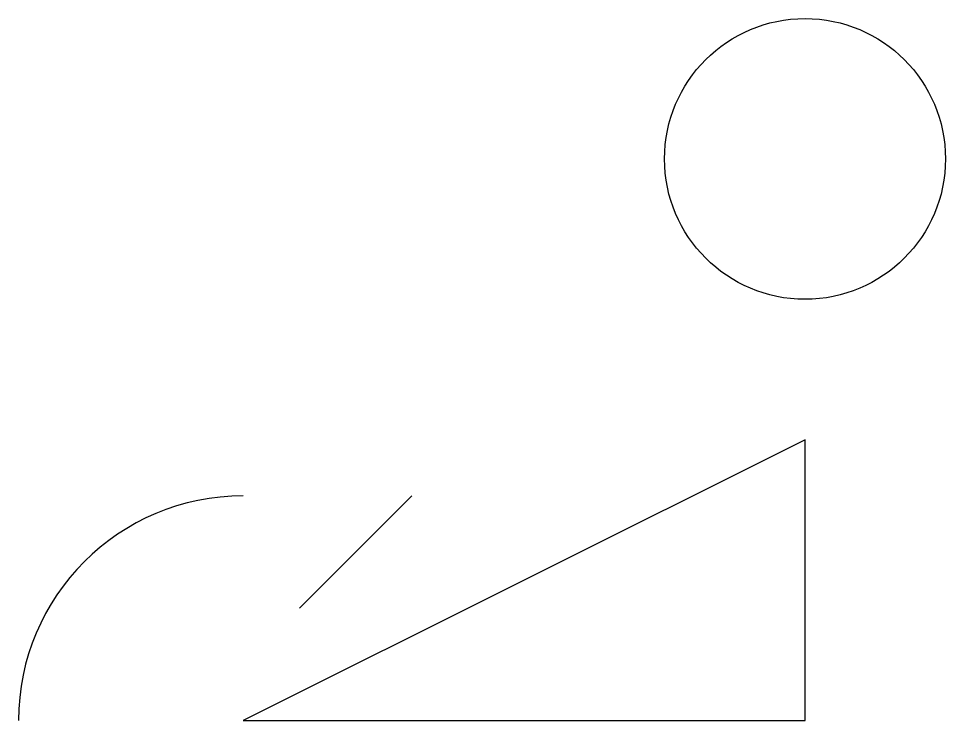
# Model space of a CAD drawing. Extents: x -4 to 12.5, y 0 to 12.5.
import ezdxf

# ---------------------------------------------------------------- set-up
doc = ezdxf.new("R2010")
doc.units = 0

msp = doc.modelspace()

# ---------------------------------------------------------------- linework, layer by layer
msp.add_line((1, 2), (3, 4))
msp.add_lwpolyline([(0, 0), (10, 0), (10, 5)], close=True)
msp.add_circle((10, 10), 2.5)
msp.add_arc((0, 0), 4, 90, 180)

doc.saveas('drawing.dxf')
